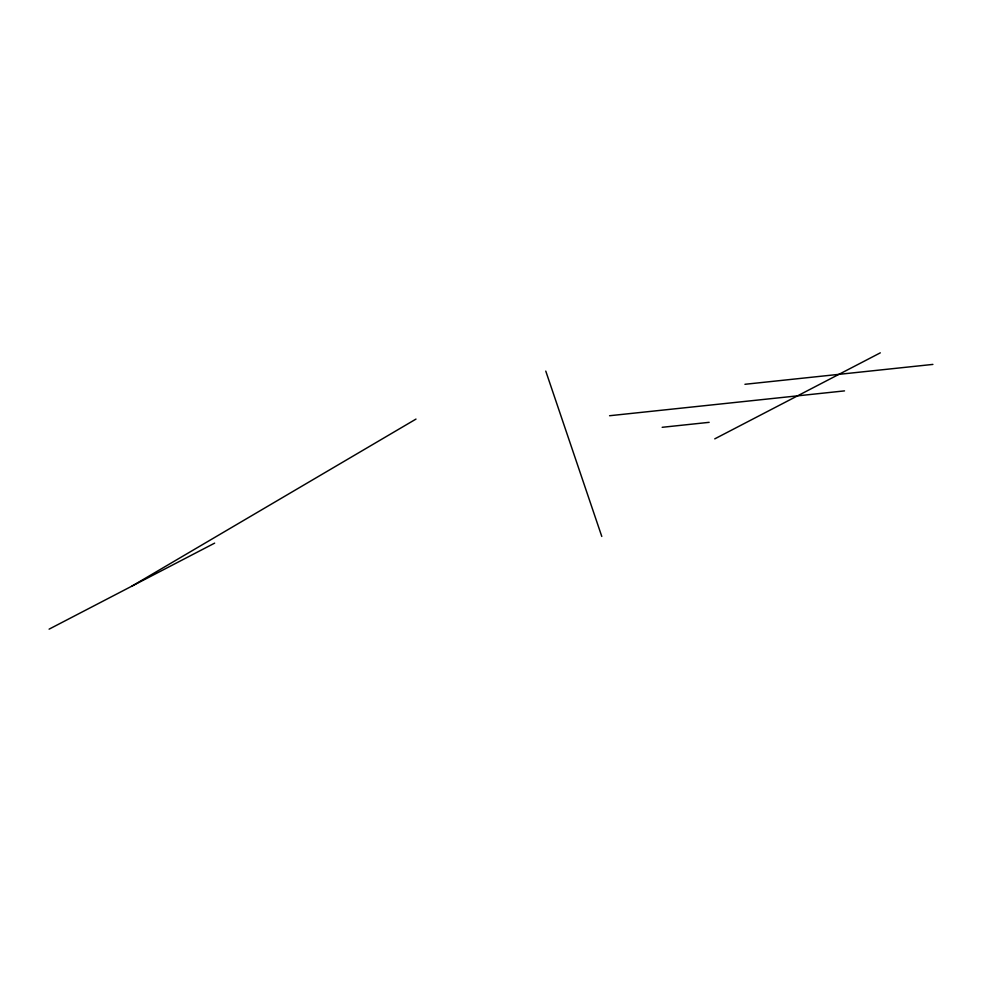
<?xml version="1.0" encoding="UTF-8"?>
<svg xmlns="http://www.w3.org/2000/svg" width="982" height="982" viewBox="0 0 982 982"><rect width="100%" height="100%" fill="white"/><g stroke="black" fill="none" stroke-linecap="round" stroke-linejoin="round"><path stroke-width="1.47" d="M131.883 586.144L416 419.081M49.1 629.155L214.653 543.132M714.749 438.868L880.314 352.845M744.933 384.293L932.9 364.408M609.564 415.73L844.52 390.885M662.163 427.305L709.151 422.334M545.771 371.098L601.782 536.442"/></g></svg>
